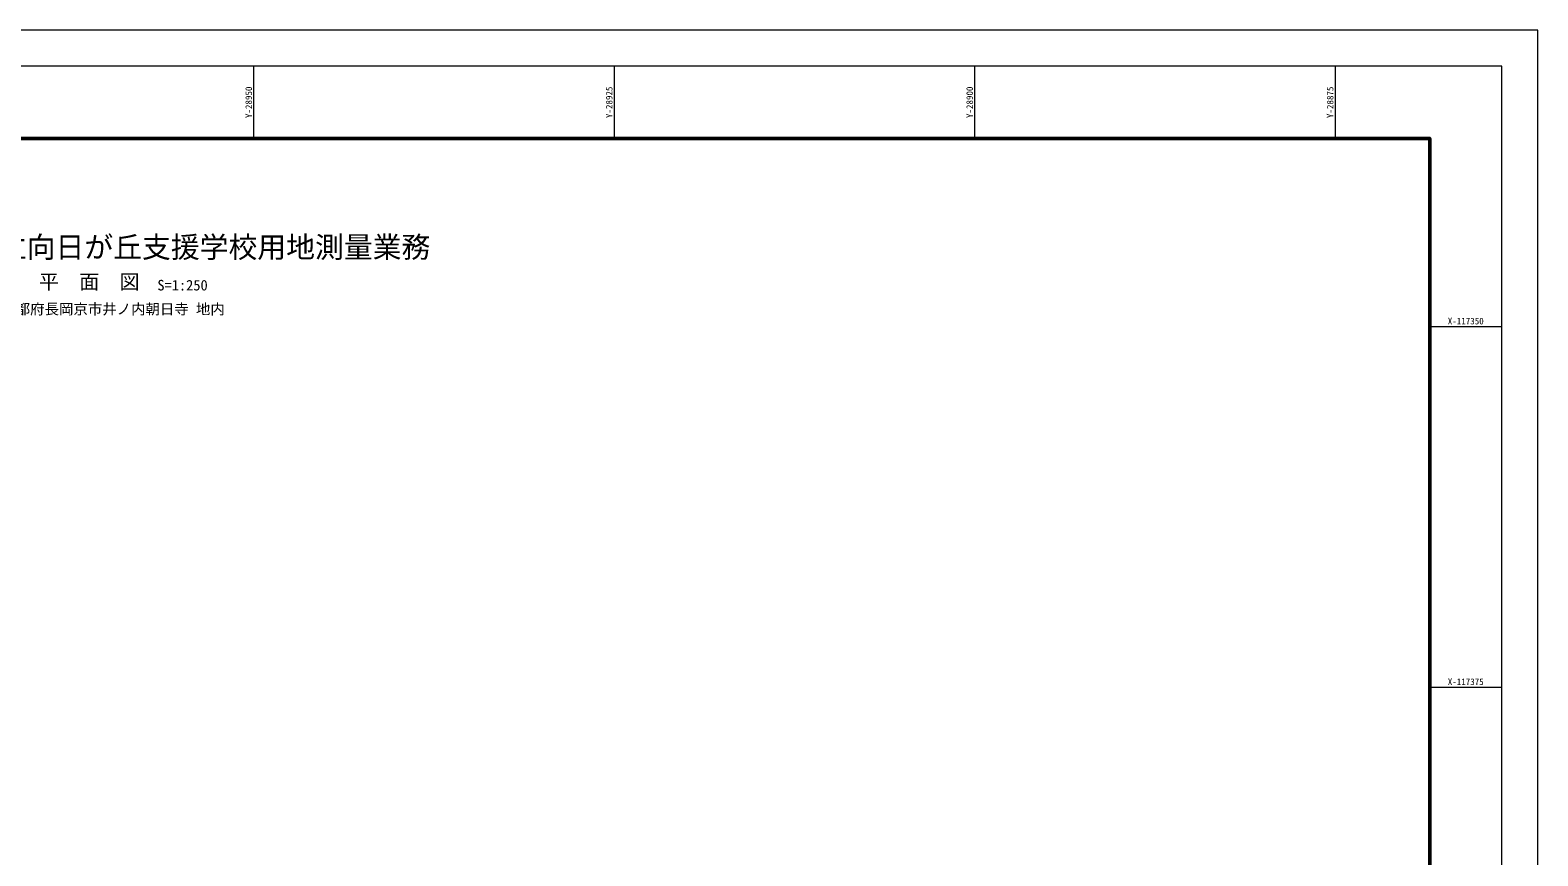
# Model space of a CAD drawing. Units: millimetres on the paper, enlarged 250 times. Extents: x -29071210 to -28860960, y -117775216 to -117329466.
# Drawn here: x -28965522 to -28860960, y -117386703 to -117329466 of the extents above; entities that cross this region are included whole.
import ezdxf
from ezdxf.enums import TextEntityAlignment as Align

# ---------------------------------------------------------------- set-up
doc = ezdxf.new("R2010")
doc.units = ezdxf.units.MM
doc.header["$LTSCALE"] = 250
doc.layers.add('S-SUV-HTXT', color=7, linetype='Continuous', lineweight=13)
doc.layers.add('S-SUV-TTL', color=7, linetype='Continuous', lineweight=15)
doc.styles.add('ＭＳ ゴシック', font='')
doc.styles.get('ＭＳ ゴシック').set_extended_font_data('MS Gothic')

msp = doc.modelspace()

# ---------------------------------------------------------------- linework, layer by layer
at = {"layer": 'S-SUV-TTL'}
for p, q in [((-28950000, -117336965.9), (-28950000, -117331965.9)), ((-28925000, -117336965.9), (-28925000, -117331965.9)), ((-28900000, -117336965.9), (-28900000, -117331965.9)), ((-28875000, -117336965.9), (-28875000, -117331965.9)), ((-28868459.7, -117350000), (-28863459.7, -117350000)), ((-28868459.7, -117375000), (-28863459.7, -117375000))]:
    msp.add_line(p, q, dxfattribs=at)
for points in [[(-29071209.7, -117775215.9), (-28860959.7, -117775215.9), (-28860959.7, -117329465.9), (-29071209.7, -117329465.9)], [(-29068709.7, -117772715.9), (-28863459.7, -117772715.9), (-28863459.7, -117331965.9), (-29068709.7, -117331965.9)]]:
    msp.add_lwpolyline(points, close=True, dxfattribs=at)
at = {"layer": 'S-SUV-TTL', "color": 2, "lineweight": 50}
msp.add_lwpolyline([(-29063709.7, -117767715.9), (-28868459.7, -117767715.9), (-28868459.7, -117336965.9), (-29063709.7, -117336965.9)], close=True, dxfattribs=at)

# ---------------------------------------------------------------- texts
at = {"layer": 'S-SUV-HTXT', "style": 'ＭＳ ゴシック'}
msp.add_text('平成３１年度\u3000府立向日が丘支援学校用地測量業務', height=1466, dxfattribs=at).set_placement((-28960763.9, -117345676.7), align=Align.BOTTOM_CENTER)
for s, height, p in [('用\u3000地\u3000平\u3000面\u3000図', 1026, (-28970520.9, -117347730.9)), ('S=1:250', 733.1, (-28956698.8, -117347730.9)), ('所在：京都府長岡京市井ノ内朝日寺 地内', 733.1, (-28970520.9, -117349385.3))]:
    msp.add_text(s, height=height, dxfattribs=at).set_placement(p, align=Align.BOTTOM_LEFT)
at = {"layer": 'S-SUV-TTL', "style": 'ＭＳ ゴシック'}
for s, p in [('Y-28950', (-28950000, -117334465.9)), ('Y-28925', (-28925000, -117334465.9)), ('Y-28900', (-28900000, -117334465.9)), ('Y-28875', (-28875000, -117334465.9))]:
    msp.add_text(s, height=458.2, rotation=90, dxfattribs=at).set_placement(p, align=Align.BOTTOM_CENTER)
for s, p in [('X-117350', (-28865959.7, -117350000)), ('X-117375', (-28865959.7, -117375000))]:
    msp.add_text(s, height=458.2, dxfattribs=at).set_placement(p, align=Align.BOTTOM_CENTER)

doc.saveas('drawing.dxf')
